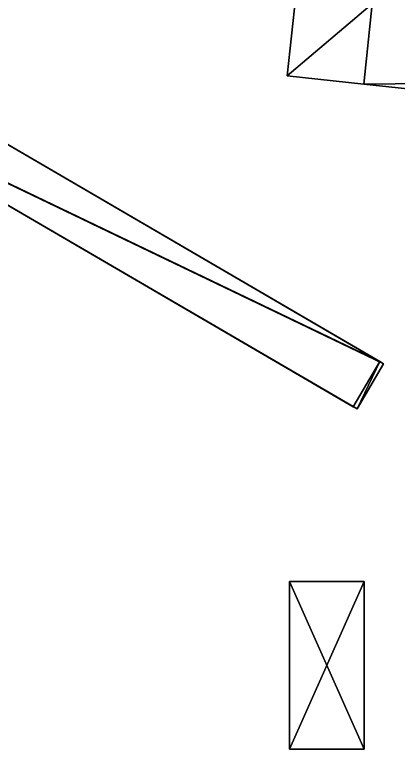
# Model space of a CAD drawing. Header units: millimetres. Extents: x -39 to 73, y -304 to 0.
# Drawn here: x -18.33 to 2.24, y -70.94 to -31.51 of the extents above; entities that cross this region are included whole.
import ezdxf

# ---------------------------------------------------------------- set-up
doc = ezdxf.new("R2010")
doc.units = ezdxf.units.MM
for name, color, linetype in [('CUBE_007_1', 7, 'Continuous'), ('CUBE_009_1', 7, 'Continuous'), ('CUBE_030_1', 7, 'Continuous')]:
    doc.layers.add(name, color=color, linetype=linetype)

msp = doc.modelspace()

# ---------------------------------------------------------------- meshes
at = {"layer": 'CUBE_007_1'}
mesh = msp.add_polyface(dxfattribs=at)
corners = [(-3.258, -30.489, 0), (-3.719, -34.802, 10), (-3.258, -30.489, 10), (-3.719, -34.802, 0), (0.841, -30.927, 0), (-3.719, -34.802, 0), (-3.258, -30.489, 0), (0.38, -35.24, 0), (37.51, -34.845, 0), (37.049, -39.159, 0), (37.51, -34.845, 10), (37.049, -39.159, 0), (37.51, -34.845, 0), (37.049, -39.159, 10), (37.51, -34.845, 10), (0.38, -35.24, 10), (37.049, -39.159, 10), (0.841, -30.927, 10), (40.768, -4.357, 10), (4.099, -0.438, 10), (40.768, -4.357, 10), (4.099, -0.438, 0), (4.099, -0.438, 10), (40.768, -4.357, 0), (40.768, -4.357, 10), (40.768, -4.357, 0), (40.768, -4.357, 0), (4.099, -0.438, 0), (0, 0, 0), (0, 0, 0), (-3.258, -30.489, 0), (-3.258, -30.489, 10), (0, 0, 10), (0, 0, 10), (-3.258, -30.489, 10), (4.099, -0.438, 10), (0, 0, 0), (0, 0, 10), (4.099, -0.438, 0), (-3.719, -34.802, 10), (-3.719, -34.802, 10), (0.38, -35.24, 0), (0.38, -35.24, 10), (-3.719, -34.802, 0), (0.38, -35.24, 10), (0.38, -35.24, 0), (37.049, -39.159, 0), (37.049, -39.159, 10)]
mesh.append_faces([[corners[k] for k in face] for face in [(0, 1, 2), (0, 3, 1), (4, 5, 6), (4, 7, 5), (8, 7, 4), (8, 9, 7), (10, 11, 12), (10, 13, 11), (14, 15, 16), (14, 17, 15), (18, 17, 14), (18, 19, 17), (20, 21, 22), (20, 23, 21), (24, 12, 25), (24, 10, 12), (26, 8, 4), (26, 4, 27), (27, 4, 6), (27, 6, 28), (29, 30, 31), (29, 31, 32), (19, 33, 34), (35, 36, 37), (35, 38, 36), (19, 34, 17), (17, 34, 39), (17, 39, 15), (40, 41, 42), (40, 43, 41), (44, 45, 46), (44, 46, 47)]])
at = {"layer": 'CUBE_009_1'}
mesh = msp.add_polyface(dxfattribs=at)
corners = [(0.408, -61.941, 10.586), (-3.592, -70.941, 10.586), (0.408, -70.941, 10.586), (-3.592, -61.941, 10.586), (0.408, -61.941, 10.586), (-3.592, -61.941, -1.414), (-3.592, -61.941, 10.586), (0.408, -61.941, -1.414), (0.408, -61.941, 10.586), (0.408, -70.941, -1.414), (0.408, -61.941, -1.414), (0.408, -70.941, 10.586), (-3.592, -70.941, 10.586), (0.408, -70.941, -1.414), (0.408, -70.941, 10.586), (-3.592, -70.941, -1.414), (-3.592, -61.941, -1.414), (-3.592, -70.941, -1.414), (-3.592, -70.941, 10.586), (0.408, -70.941, -1.414), (-3.592, -70.941, -1.414), (-3.592, -61.941, -1.414), (0.408, -61.941, -1.414), (-3.592, -61.941, 10.586)]
mesh.append_faces([[corners[k] for k in face] for face in [(0, 1, 2), (0, 3, 1), (4, 5, 6), (4, 7, 5), (8, 9, 10), (8, 11, 9), (12, 13, 14), (12, 15, 13), (16, 17, 18), (19, 20, 21), (19, 21, 22), (16, 18, 23)]])
at = {"layer": 'CUBE_030_1'}
mesh = msp.add_polyface(dxfattribs=at)
corners = [(1.237, -50.128, 8.208), (-30.205, -35.029, 5.655), (-0.179, -52.554, 8.208), (-28.789, -32.602, 5.655), (1.237, -50.128, 8.208), (-28.587, -32.72, 2.473), (-28.789, -32.602, 5.655), (1.439, -50.245, 5.026), (1.237, -50.128, 8.208), (0.022, -52.672, 5.026), (1.439, -50.245, 5.026), (-0.179, -52.554, 8.208), (-0.179, -52.554, 8.208), (-30.004, -35.147, 2.473), (0.022, -52.672, 5.026), (-30.205, -35.029, 5.655), (-28.587, -32.72, 2.473), (-30.004, -35.147, 2.473), (-30.205, -35.029, 5.655), (1.439, -50.245, 5.026), (-30.004, -35.147, 2.473), (-28.587, -32.72, 2.473), (0.022, -52.672, 5.026), (-28.789, -32.602, 5.655)]
mesh.append_faces([[corners[k] for k in face] for face in [(0, 1, 2), (0, 3, 1), (4, 5, 6), (4, 7, 5), (8, 9, 10), (8, 11, 9), (12, 13, 14), (12, 15, 13), (16, 17, 18), (19, 20, 21), (19, 22, 20), (23, 16, 18)]])

doc.saveas('drawing.dxf')
